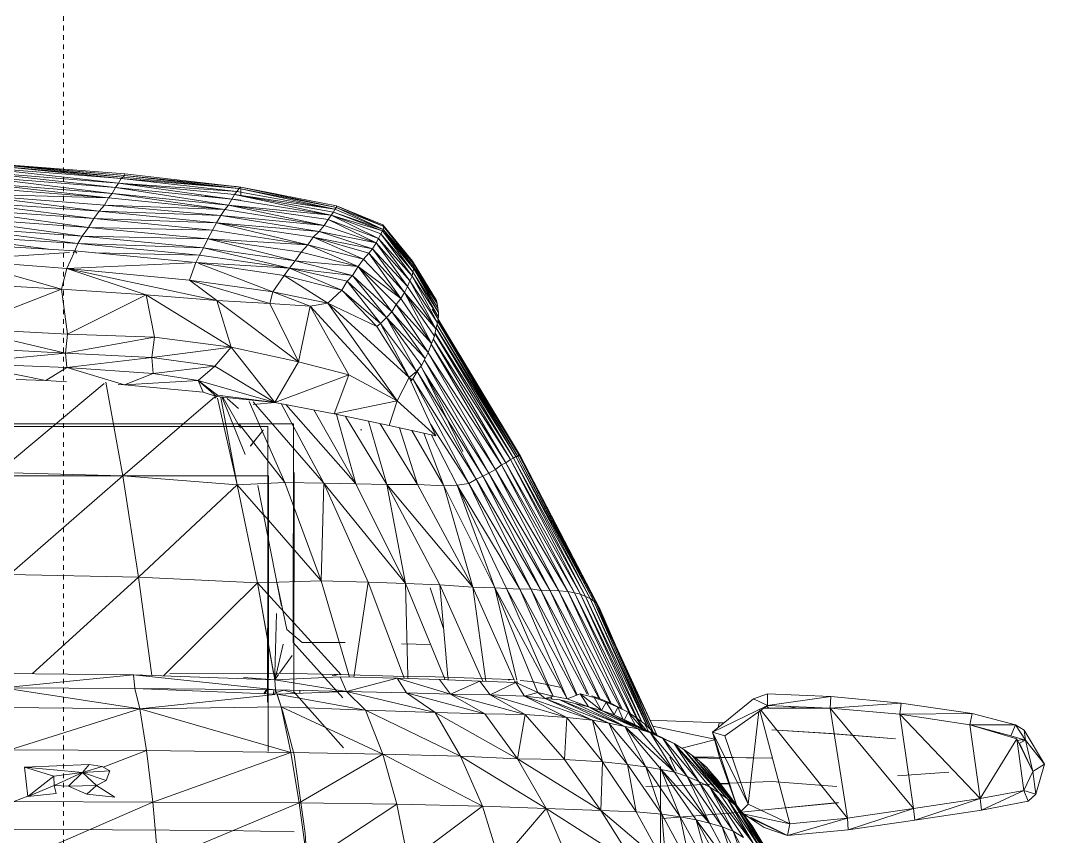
# Model space of a CAD drawing. Header units: inches. Extents: x 1747 to 7619, y -160 to 618.
# Drawn here: x 4774.98 to 4802.05, y 14.04 to 35.59 of the extents above; entities that cross this region are included whole.
import ezdxf

# ---------------------------------------------------------------- set-up
doc = ezdxf.new("R2010")
doc.units = ezdxf.units.IN
doc.header["$MEASUREMENT"] = 0
doc.linetypes.add('Aligning Line 1_8_', pattern=[0.25, 0.125, -0.125])
for name, color, linetype, lineweight in [('0-4', 10, 'Continuous', 5), ('0-6', 7, 'Continuous', 9), ('A-GENM', 5, 'Continuous', 9), ('G-ANNO-SYMB-2', 147, 'Aligning Line 1_8_', 9)]:
    doc.layers.add(name, color=color, linetype=linetype, lineweight=lineweight)

# ---------------------------------------------------------------- blocks, each defined once
blk = doc.blocks.new('Land_Rover_Evoque_-_SUV_Car_Vehicle_Automobile_13067 - Land Rover EVOQUE_dwg-1230547-BUILDING ELEVATION - NORTH')
at = {"layer": 'A-GENM'}
for p, q in [((-12430.503, 31.72), (-12426.657, 31.295)), ((-12430.503, 31.72), (-12426.587, 31.413)), ((-12430.461, 31.799), (-12426.537, 31.454)), ((-12430.461, 31.799), (-12426.587, 31.413)), ((-12430.44, 31.84), (-12426.505, 31.495)), ((-12430.44, 31.84), (-12426.537, 31.454)), ((-12426.494, 31.535), (-12430.437, 31.842)), ((-12430.437, 31.842), (-12426.505, 31.495)), ((-12430.624, 31.483), (-12426.737, 31.177)), ((-12430.624, 31.483), (-12426.826, 31.021)), ((-12430.553, 31.601), (-12426.737, 31.177)), ((-12430.553, 31.601), (-12426.657, 31.295)), ((-12426.657, 31.295), (-12426.587, 31.413)), ((-12426.537, 31.454), (-12426.587, 31.413)), ((-12426.587, 31.413), (-12423.472, 31.147)), ((-12426.587, 31.413), (-12423.533, 31.068)), ((-12426.505, 31.495), (-12426.537, 31.454)), ((-12426.537, 31.454), (-12423.472, 31.147)), ((-12426.494, 31.535), (-12426.505, 31.495)), ((-12426.505, 31.495), (-12423.431, 31.187)), ((-12426.505, 31.495), (-12423.472, 31.147)), ((-12426.494, 31.535), (-12423.43, 31.19)), ((-12426.494, 31.535), (-12423.431, 31.187)), ((-12430.764, 31.209), (-12426.926, 30.903)), ((-12430.684, 31.327), (-12426.826, 31.021)), ((-12430.684, 31.327), (-12426.926, 30.903)), ((-12426.737, 31.177), (-12426.826, 31.021)), ((-12426.737, 31.177), (-12426.657, 31.295)), ((-12426.737, 31.177), (-12423.662, 30.871)), ((-12426.737, 31.177), (-12423.752, 30.714)), ((-12426.657, 31.295), (-12423.533, 31.068)), ((-12426.657, 31.295), (-12423.593, 30.989)), ((-12426.657, 31.295), (-12423.662, 30.871)), ((-12423.617, 31.208), (-12423.43, 31.19)), ((-12423.472, 31.147), (-12423.533, 31.068)), ((-12423.533, 31.068), (-12423.472, 31.147)), ((-12423.431, 31.187), (-12423.472, 31.147)), ((-12423.472, 31.147), (-12423.431, 31.187)), ((-12423.472, 31.147), (-12420.942, 30.607)), ((-12423.472, 31.147), (-12420.901, 30.648)), ((-12423.431, 31.187), (-12420.899, 30.689)), ((-12423.431, 31.187), (-12420.901, 30.648)), ((-12423.43, 31.19), (-12420.899, 30.689)), ((-12423.43, 31.19), (-12422.47, 30.998)), ((-12423.428, 30.954), (-12423.428, 31.153)), ((-12430.853, 31.015), (-12426.926, 30.903)), ((-12430.853, 31.015), (-12427.034, 30.709)), ((-12430.853, 31.015), (-12427.173, 30.552)), ((-12426.926, 30.903), (-12427.034, 30.709)), ((-12426.826, 31.021), (-12426.926, 30.903)), ((-12426.926, 30.903), (-12423.851, 30.596)), ((-12426.826, 31.021), (-12423.851, 30.596)), ((-12426.809, 31.019), (-12423.752, 30.714)), ((-12424.36, 30.957), (-12424.339, 30.959)), ((-12424.339, 30.959), (-12424.337, 30.961)), ((-12424.337, 30.961), (-12423.429, 30.846)), ((-12423.662, 30.871), (-12423.752, 30.714)), ((-12423.752, 30.714), (-12423.662, 30.871)), ((-12423.593, 30.989), (-12423.662, 30.871)), ((-12423.662, 30.871), (-12423.593, 30.989)), ((-12423.662, 30.871), (-12421.043, 30.449)), ((-12423.533, 31.068), (-12423.593, 30.989)), ((-12423.593, 30.989), (-12423.533, 31.068)), ((-12423.593, 30.989), (-12420.942, 30.607)), ((-12423.593, 30.989), (-12420.982, 30.528)), ((-12423.593, 30.989), (-12421.043, 30.449)), ((-12423.533, 31.068), (-12420.942, 30.607)), ((-12427.31, 30.357), (-12431.071, 30.625)), ((-12431.071, 30.625), (-12427.458, 30.124)), ((-12427.173, 30.552), (-12430.963, 30.82)), ((-12430.963, 30.82), (-12427.31, 30.357)), ((-12427.034, 30.709), (-12427.173, 30.552)), ((-12427.034, 30.709), (-12423.851, 30.596)), ((-12427.034, 30.709), (-12423.96, 30.44)), ((-12423.851, 30.596), (-12423.96, 30.44)), ((-12423.96, 30.44), (-12423.851, 30.596)), ((-12423.851, 30.596), (-12423.752, 30.714)), ((-12423.851, 30.596), (-12423.752, 30.714)), ((-12423.851, 30.596), (-12421.222, 30.175)), ((-12423.752, 30.714), (-12421.222, 30.175)), ((-12423.752, 30.714), (-12421.043, 30.449)), ((-12423.752, 30.714), (-12421.123, 30.331)), ((-12423.432, 30.842), (-12423.43, 30.844)), ((-12423.43, 30.844), (-12423.429, 30.846)), ((-12420.942, 30.607), (-12420.982, 30.528)), ((-12420.942, 30.607), (-12420.901, 30.648)), ((-12419.667, 30.07), (-12420.942, 30.607)), ((-12420.899, 30.689), (-12420.901, 30.648)), ((-12419.645, 30.149), (-12420.901, 30.648)), ((-12419.667, 30.07), (-12420.901, 30.648)), ((-12419.679, 30.193), (-12420.899, 30.689)), ((-12419.662, 30.152), (-12420.899, 30.689)), ((-12419.645, 30.149), (-12420.899, 30.689)), ((-12427.458, 30.124), (-12431.191, 30.392)), ((-12431.191, 30.392), (-12427.625, 29.891)), ((-12427.31, 30.357), (-12427.458, 30.124)), ((-12427.173, 30.552), (-12427.31, 30.357)), ((-12427.31, 30.357), (-12424.069, 30.246)), ((-12427.31, 30.357), (-12424.178, 30.051)), ((-12427.173, 30.552), (-12423.96, 30.44)), ((-12427.173, 30.552), (-12424.069, 30.246)), ((-12423.96, 30.44), (-12424.069, 30.246)), ((-12424.069, 30.246), (-12423.96, 30.44)), ((-12423.96, 30.44), (-12421.36, 30.018)), ((-12423.96, 30.44), (-12421.222, 30.175)), ((-12421.222, 30.175), (-12421.123, 30.331)), ((-12421.043, 30.449), (-12421.123, 30.331)), ((-12419.85, 29.714), (-12421.123, 30.331)), ((-12419.789, 29.832), (-12421.123, 30.331)), ((-12420.982, 30.528), (-12421.043, 30.449)), ((-12419.688, 30.029), (-12421.043, 30.449)), ((-12419.729, 29.95), (-12421.043, 30.449)), ((-12419.789, 29.832), (-12421.043, 30.449)), ((-12419.667, 30.07), (-12420.982, 30.528)), ((-12419.688, 30.029), (-12420.982, 30.528)), ((-12427.625, 29.891), (-12431.319, 30.159)), ((-12427.734, 29.697), (-12431.319, 30.159)), ((-12427.458, 30.124), (-12427.625, 29.891)), ((-12427.458, 30.124), (-12424.178, 30.051)), ((-12427.458, 30.124), (-12424.297, 29.818)), ((-12424.178, 30.051), (-12424.296, 29.818)), ((-12424.069, 30.246), (-12424.178, 30.051)), ((-12424.178, 30.051), (-12424.069, 30.246)), ((-12424.178, 30.051), (-12421.655, 29.667)), ((-12424.069, 30.246), (-12421.36, 30.018)), ((-12424.069, 30.246), (-12421.518, 29.862)), ((-12424.069, 30.246), (-12421.655, 29.667)), ((-12421.36, 30.018), (-12421.222, 30.175)), ((-12419.85, 29.714), (-12421.222, 30.175)), ((-12419.667, 30.07), (-12419.688, 30.029)), ((-12418.89, 29.23), (-12419.679, 30.193)), ((-12419.679, 30.193), (-12419.662, 30.152)), ((-12419.645, 30.149), (-12419.667, 30.07)), ((-12418.876, 29.109), (-12419.667, 30.07)), ((-12418.854, 29.151), (-12419.667, 30.07)), ((-12418.854, 29.151), (-12419.662, 30.152)), ((-12418.854, 29.151), (-12419.645, 30.149)), ((-12428.437, 29.542), (-12431.398, 29.926)), ((-12427.734, 29.697), (-12431.398, 29.926)), ((-12427.625, 29.891), (-12427.734, 29.697)), ((-12424.297, 29.818), (-12427.625, 29.891)), ((-12427.625, 29.891), (-12424.415, 29.585)), ((-12424.296, 29.818), (-12424.415, 29.585)), ((-12424.297, 29.818), (-12421.655, 29.667)), ((-12424.297, 29.818), (-12421.832, 29.472)), ((-12424.297, 29.818), (-12421.989, 29.24)), ((-12421.518, 29.862), (-12421.655, 29.667)), ((-12421.36, 30.018), (-12421.518, 29.862)), ((-12421.518, 29.862), (-12420.186, 29.284)), ((-12421.518, 29.862), (-12420.048, 29.44)), ((-12421.518, 29.862), (-12419.949, 29.558)), ((-12421.36, 30.018), (-12419.949, 29.558)), ((-12421.36, 30.018), (-12419.85, 29.714)), ((-12419.85, 29.714), (-12419.789, 29.832)), ((-12419.729, 29.95), (-12419.789, 29.832)), ((-12418.962, 28.715), (-12419.789, 29.832)), ((-12418.901, 28.833), (-12419.789, 29.832)), ((-12419.688, 30.029), (-12419.729, 29.95)), ((-12418.901, 28.833), (-12419.729, 29.95)), ((-12418.88, 28.951), (-12419.729, 29.95)), ((-12418.88, 28.951), (-12419.688, 30.029)), ((-12418.859, 29.03), (-12419.688, 30.029)), ((-12418.876, 29.109), (-12419.688, 30.029)), ((-12418.89, 29.23), (-12419.386, 29.822)), ((-12427.813, 29.503), (-12431.42, 29.732)), ((-12427.813, 29.503), (-12427.855, 29.449)), ((-12427.816, 29.503), (-12427.734, 29.697)), ((-12424.613, 29.196), (-12427.813, 29.503)), ((-12427.763, 29.44), (-12427.813, 29.503)), ((-12424.415, 29.585), (-12427.734, 29.697)), ((-12427.734, 29.697), (-12424.524, 29.39)), ((-12424.415, 29.585), (-12424.524, 29.39)), ((-12424.415, 29.585), (-12424.524, 29.39)), ((-12424.415, 29.585), (-12421.989, 29.24)), ((-12424.415, 29.585), (-12422.146, 29.045)), ((-12421.655, 29.667), (-12421.832, 29.472)), ((-12421.655, 29.667), (-12420.324, 29.089)), ((-12421.655, 29.667), (-12420.186, 29.284)), ((-12420.048, 29.44), (-12419.949, 29.558)), ((-12419.949, 29.558), (-12419.85, 29.714)), ((-12419.949, 29.558), (-12419.024, 28.559)), ((-12419.949, 29.558), (-12419.103, 28.402)), ((-12419.85, 29.714), (-12419.024, 28.559)), ((-12419.85, 29.714), (-12418.962, 28.715)), ((-12427.958, 29.456), (-12430.892, 29.267)), ((-12430.892, 29.267), (-12428.17, 28.495)), ((-12430.892, 29.267), (-12428.03, 29.037)), ((-12427.833, 29.464), (-12428.03, 29.037)), ((-12427.282, 29.452), (-12424.524, 29.39)), ((-12424.613, 29.196), (-12424.524, 29.39)), ((-12424.524, 29.39), (-12422.146, 29.045)), ((-12421.989, 29.24), (-12422.146, 29.045)), ((-12421.832, 29.472), (-12421.989, 29.24)), ((-12421.989, 29.24), (-12420.481, 28.856)), ((-12421.989, 29.24), (-12420.324, 29.089)), ((-12421.832, 29.472), (-12420.324, 29.089)), ((-12420.324, 29.089), (-12420.186, 29.284)), ((-12420.186, 29.284), (-12420.048, 29.44)), ((-12420.186, 29.284), (-12419.202, 28.246)), ((-12420.048, 29.44), (-12419.103, 28.402)), ((-12420.048, 29.44), (-12419.202, 28.246)), ((-12418.256, 28.19), (-12418.89, 29.23)), ((-12418.854, 29.151), (-12418.89, 29.23)), ((-12428.17, 28.495), (-12428.03, 29.037)), ((-12424.729, 29.191), (-12428.03, 29.037)), ((-12425.927, 28.343), (-12428.03, 29.037)), ((-12424.06, 28.19), (-12428.03, 29.037)), ((-12428.03, 29.037), (-12424.782, 28.731)), ((-12424.613, 29.196), (-12424.782, 28.731)), ((-12424.613, 29.196), (-12422.146, 29.045)), ((-12422.283, 28.851), (-12424.613, 29.196)), ((-12424.54, 29.169), (-12422.578, 28.424)), ((-12422.283, 28.851), (-12422.146, 29.045)), ((-12420.756, 28.467), (-12422.146, 29.045)), ((-12422.146, 29.045), (-12420.619, 28.7)), ((-12422.146, 29.045), (-12420.481, 28.856)), ((-12420.481, 28.856), (-12420.324, 29.089)), ((-12420.324, 29.089), (-12419.202, 28.246)), ((-12420.324, 29.089), (-12419.32, 28.09)), ((-12420.324, 29.089), (-12419.439, 27.895)), ((-12418.88, 28.951), (-12418.859, 29.03)), ((-12418.876, 29.109), (-12418.854, 29.151)), ((-12418.859, 29.03), (-12418.876, 29.109)), ((-12418.239, 28.11), (-12418.876, 29.109)), ((-12418.205, 27.875), (-12418.859, 29.03)), ((-12418.859, 29.03), (-12418.222, 27.993)), ((-12418.859, 29.03), (-12418.239, 28.11)), ((-12418.239, 28.11), (-12418.854, 29.151)), ((-12418.854, 29.151), (-12418.256, 28.19)), ((-12424.06, 28.19), (-12424.782, 28.731)), ((-12422.658, 28.114), (-12424.782, 28.731)), ((-12424.782, 28.731), (-12422.578, 28.424)), ((-12422.578, 28.424), (-12422.283, 28.851)), ((-12421.127, 28.118), (-12422.283, 28.851)), ((-12420.756, 28.467), (-12422.283, 28.851)), ((-12420.756, 28.467), (-12422.283, 28.851)), ((-12420.756, 28.467), (-12420.619, 28.7)), ((-12420.619, 28.7), (-12420.481, 28.856)), ((-12420.619, 28.7), (-12419.576, 27.74)), ((-12420.619, 28.7), (-12419.733, 27.584)), ((-12420.481, 28.856), (-12419.439, 27.895)), ((-12420.481, 28.856), (-12419.576, 27.74)), ((-12419.024, 28.559), (-12418.962, 28.715)), ((-12418.962, 28.715), (-12418.901, 28.833)), ((-12418.272, 27.444), (-12418.962, 28.715)), ((-12418.962, 28.715), (-12418.23, 27.601)), ((-12418.901, 28.833), (-12418.88, 28.951)), ((-12418.23, 27.601), (-12418.901, 28.833)), ((-12418.901, 28.833), (-12418.208, 27.757)), ((-12418.208, 27.757), (-12418.88, 28.951)), ((-12418.88, 28.951), (-12418.205, 27.875)), ((-12430.823, 27.456), (-12428.17, 28.495)), ((-12430.82, 28.648), (-12428.17, 28.495)), ((-12428.009, 27.304), (-12428.17, 28.495)), ((-12428.17, 28.495), (-12425.927, 28.343)), ((-12422.658, 28.114), (-12422.578, 28.424)), ((-12421.593, 28.039), (-12422.578, 28.424)), ((-12421.127, 28.118), (-12422.578, 28.424)), ((-12421.127, 28.118), (-12420.756, 28.467)), ((-12419.831, 27.506), (-12420.756, 28.467)), ((-12420.756, 28.467), (-12419.733, 27.584)), ((-12420.756, 28.467), (-12419.831, 27.506)), ((-12419.024, 28.559), (-12419.103, 28.402)), ((-12419.024, 28.559), (-12418.272, 27.444)), ((-12428.009, 27.304), (-12425.927, 28.343)), ((-12425.707, 27.228), (-12425.927, 28.343)), ((-12423.687, 26.96), (-12425.927, 28.343)), ((-12425.927, 28.343), (-12424.06, 28.19)), ((-12423.687, 26.96), (-12424.06, 28.19)), ((-12421.908, 26.577), (-12424.06, 28.19)), ((-12424.06, 28.19), (-12422.658, 28.114)), ((-12419.202, 28.246), (-12419.32, 28.09)), ((-12419.103, 28.402), (-12419.202, 28.246)), ((-12419.202, 28.246), (-12418.393, 27.054)), ((-12419.103, 28.402), (-12418.272, 27.444)), ((-12419.103, 28.402), (-12418.313, 27.249)), ((-12419.103, 28.402), (-12418.393, 27.054)), ((-12418.239, 28.11), (-12418.256, 28.19)), ((-12421.908, 26.577), (-12422.658, 28.114)), ((-12422.658, 28.114), (-12421.593, 28.039)), ((-12421.908, 26.577), (-12421.593, 28.039)), ((-12421.593, 28.039), (-12421.127, 28.118)), ((-12420.573, 26.232), (-12421.593, 28.039)), ((-12419.297, 25.543), (-12421.593, 28.039)), ((-12419.297, 25.543), (-12421.127, 28.118)), ((-12421.127, 28.118), (-12419.831, 27.506)), ((-12421.127, 28.118), (-12418.983, 26.161)), ((-12419.439, 27.895), (-12419.576, 27.74)), ((-12419.32, 28.09), (-12419.439, 27.895)), ((-12419.439, 27.895), (-12418.473, 26.821)), ((-12419.439, 27.895), (-12418.553, 26.665)), ((-12419.32, 28.09), (-12418.393, 27.054)), ((-12419.32, 28.09), (-12418.473, 26.821)), ((-12416.018, 24.045), (-12418.373, 27.96)), ((-12418.222, 27.993), (-12418.239, 28.11)), ((-12418.205, 27.875), (-12418.222, 27.993)), ((-12419.576, 27.74), (-12419.733, 27.584)), ((-12419.576, 27.74), (-12418.553, 26.665)), ((-12419.576, 27.74), (-12418.65, 26.472)), ((-12419.576, 27.74), (-12418.788, 26.316)), ((-12418.23, 27.601), (-12418.208, 27.757)), ((-12416.082, 24.114), (-12418.224, 27.643)), ((-12416.104, 24.074), (-12418.224, 27.641)), ((-12416.104, 24.074), (-12418.224, 27.641)), ((-12416.04, 24.08), (-12418.219, 27.683)), ((-12418.219, 27.682), (-12416.082, 24.114)), ((-12416.082, 24.114), (-12418.219, 27.682)), ((-12416.04, 24.08), (-12418.216, 27.699)), ((-12418.208, 27.757), (-12418.205, 27.875)), ((-12430.823, 27.456), (-12428.058, 26.805)), ((-12430.823, 27.456), (-12428.009, 27.304)), ((-12419.831, 27.506), (-12419.733, 27.584)), ((-12419.831, 27.506), (-12418.983, 26.161)), ((-12418.983, 26.161), (-12419.733, 27.584)), ((-12419.733, 27.584), (-12418.788, 26.316)), ((-12418.272, 27.444), (-12418.313, 27.249)), ((-12418.272, 27.444), (-12418.23, 27.601)), ((-12416.225, 24.03), (-12418.266, 27.465)), ((-12416.163, 24.071), (-12418.265, 27.468)), ((-12416.104, 24.074), (-12418.243, 27.553)), ((-12416.163, 24.071), (-12418.243, 27.551)), ((-12428.058, 26.805), (-12428.009, 27.304)), ((-12428.058, 26.805), (-12425.707, 27.228)), ((-12428.009, 27.304), (-12425.707, 27.228)), ((-12425.707, 27.228), (-12425.776, 26.691)), ((-12425.707, 27.228), (-12423.687, 26.96)), ((-12418.313, 27.249), (-12418.393, 27.054)), ((-12416.423, 23.909), (-12418.343, 27.176)), ((-12416.304, 23.989), (-12418.342, 27.179)), ((-12416.304, 23.989), (-12418.297, 27.325)), ((-12416.225, 24.03), (-12418.296, 27.328)), ((-12430.852, 26.957), (-12428.058, 26.805)), ((-12428.058, 26.805), (-12430.852, 26.957)), ((-12428.058, 26.805), (-12430.833, 26.535)), ((-12428.058, 26.805), (-12425.776, 26.691)), ((-12425.776, 26.691), (-12428.058, 26.805)), ((-12428.029, 26.421), (-12428.058, 26.805)), ((-12425.776, 26.691), (-12423.687, 26.96)), ((-12423.687, 26.96), (-12424.113, 26.461)), ((-12423.687, 26.96), (-12422.527, 25.502)), ((-12423.687, 26.96), (-12421.908, 26.577)), ((-12418.473, 26.821), (-12418.553, 26.665)), ((-12416.699, 23.731), (-12418.479, 26.809)), ((-12416.542, 23.848), (-12418.477, 26.813)), ((-12418.393, 27.054), (-12418.473, 26.821)), ((-12416.542, 23.848), (-12418.396, 27.037)), ((-12416.423, 23.909), (-12418.395, 27.041)), ((-12428.029, 26.421), (-12430.833, 26.535)), ((-12430.833, 26.535), (-12428.58, 26.076)), ((-12425.776, 26.691), (-12428.029, 26.421)), ((-12425.776, 26.691), (-12424.113, 26.461)), ((-12424.113, 26.461), (-12425.776, 26.691)), ((-12425.747, 26.269), (-12425.776, 26.691)), ((-12422.527, 25.502), (-12421.908, 26.577)), ((-12421.908, 26.577), (-12420.573, 26.232)), ((-12418.553, 26.665), (-12418.65, 26.472)), ((-12416.875, 23.632), (-12418.578, 26.615)), ((-12416.699, 23.731), (-12418.576, 26.618)), ((-12428.029, 26.421), (-12428.58, 26.076)), ((-12425.747, 26.269), (-12428.029, 26.421)), ((-12428.029, 26.421), (-12426.501, 25.962)), ((-12425.747, 26.269), (-12426.501, 25.962)), ((-12424.113, 26.461), (-12425.747, 26.269)), ((-12424.558, 26.077), (-12425.747, 26.269)), ((-12424.113, 26.461), (-12424.558, 26.077)), ((-12424.113, 26.461), (-12422.527, 25.502)), ((-12422.527, 25.502), (-12424.113, 26.461)), ((-12418.983, 26.161), (-12418.788, 26.316)), ((-12418.885, 26.124), (-12418.767, 26.318)), ((-12418.885, 26.124), (-12418.767, 26.318)), ((-12418.65, 26.472), (-12418.788, 26.316)), ((-12418.767, 26.318), (-12418.741, 26.37)), ((-12418.767, 26.318), (-12418.736, 26.367)), ((-12417.031, 23.553), (-12418.767, 26.318)), ((-12417.207, 23.474), (-12418.767, 26.318)), ((-12418.661, 26.459), (-12417.563, 24.206)), ((-12416.875, 23.632), (-12418.605, 26.343)), ((-12429.854, 23.652), (-12427.041, 25.999)), ((-12429.364, 26.105), (-12428.58, 26.076)), ((-12428.58, 26.076), (-12428.033, 26.046)), ((-12426.547, 23.558), (-12426.994, 26.039)), ((-12424.558, 26.077), (-12426.501, 25.962)), ((-12422.527, 25.502), (-12424.558, 26.077)), ((-12424.558, 26.077), (-12424.046, 25.693)), ((-12424.558, 26.077), (-12424.422, 25.77)), ((-12424.558, 26.077), (-12424.074, 25.655)), ((-12422.527, 25.502), (-12420.573, 26.232)), ((-12420.573, 26.232), (-12420.961, 25.196)), ((-12420.573, 26.232), (-12419.297, 25.543)), ((-12419.297, 25.543), (-12418.983, 26.161)), ((-12418.272, 24.622), (-12418.983, 26.161)), ((-12418.983, 26.159), (-12418.926, 26.122)), ((-12418.975, 26.142), (-12418.926, 26.122)), ((-12418.955, 26.1), (-12418.885, 26.124)), ((-12418.939, 26.065), (-12418.885, 26.124)), ((-12417.403, 23.357), (-12418.885, 26.124)), ((-12417.207, 23.474), (-12418.885, 26.124)), ((-12417.403, 23.357), (-12418.885, 26.124)), ((-12417.031, 23.553), (-12418.549, 26.228)), ((-12426.669, 25.971), (-12426.501, 25.962)), ((-12426.501, 25.962), (-12424.422, 25.77)), ((-12424.422, 25.77), (-12424.074, 25.655)), ((-12424.118, 25.648), (-12426.547, 23.558)), ((-12424.074, 25.655), (-12424.118, 25.617)), ((-12424.046, 25.693), (-12424.074, 25.655)), ((-12422.527, 25.502), (-12424.074, 25.655)), ((-12423.521, 23.328), (-12424.047, 25.617)), ((-12422.527, 25.502), (-12424.046, 25.693)), ((-12423.521, 23.328), (-12423.952, 25.635)), ((-12423.921, 25.631), (-12423.309, 24.123)), ((-12423.895, 25.626), (-12423.436, 24.818)), ((-12423.792, 25.608), (-12423.492, 25.344)), ((-12422.263, 23.387), (-12423.212, 25.529)), ((-12421.237, 23.369), (-12423.099, 25.517)), ((-12422.527, 25.502), (-12423.098, 25.446)), ((-12422.527, 25.502), (-12420.961, 25.196)), ((-12422.527, 25.502), (-12420.961, 25.196)), ((-12421.237, 23.369), (-12422.364, 25.47)), ((-12420.386, 23.351), (-12422.238, 25.446)), ((-12420.961, 25.196), (-12419.297, 25.543)), ((-12419.297, 25.543), (-12419.51, 24.89)), ((-12419.297, 25.543), (-12418.272, 24.622)), ((-12420.386, 23.351), (-12421.499, 25.301)), ((-12420.961, 25.196), (-12419.51, 24.89)), ((-12420.961, 25.196), (-12419.51, 24.89)), ((-12420.386, 23.351), (-12420.898, 25.183)), ((-12422.035, 24.938), (-12432.749, 24.935)), ((-12423.46, 24.92), (-12422.263, 23.387)), ((-12422.035, 24.938), (-12422.046, 19.157)), ((-12419.573, 23.332), (-12420.664, 25.133)), ((-12419.573, 23.332), (-12420.056, 25.005)), ((-12418.76, 23.333), (-12419.742, 24.939)), ((-12418.76, 23.333), (-12419.742, 24.939)), ((-12417.403, 23.357), (-12418.408, 24.916)), ((-12432.071, 24.86), (-12422.711, 24.863)), ((-12422.839, 24.772), (-12423.168, 24.35)), ((-12422.839, 24.772), (-12422.838, 24.773)), ((-12422.711, 24.863), (-12422.711, 23.75)), ((-12420.226, 24.774), (-12420.264, 24.776)), ((-12419.51, 24.89), (-12418.272, 24.622)), ((-12419.51, 24.89), (-12418.272, 24.622)), ((-12418.76, 23.333), (-12419.231, 24.83)), ((-12418.063, 23.296), (-12418.911, 24.76)), ((-12418.063, 23.296), (-12418.592, 24.692)), ((-12417.714, 23.316), (-12418.402, 24.65)), ((-12423.014, 24.547), (-12423.169, 24.348)), ((-12423.169, 24.348), (-12423.168, 24.35)), ((-12416.082, 24.114), (-12416.104, 24.074)), ((-12416.082, 24.114), (-12414.041, 20.196)), ((-12416.04, 24.08), (-12416.082, 24.114)), ((-12416.082, 24.114), (-12413.941, 20.046)), ((-12414.041, 20.196), (-12416.082, 24.114)), ((-12416.542, 23.848), (-12416.699, 23.731)), ((-12416.423, 23.909), (-12416.542, 23.848)), ((-12414.612, 20.47), (-12416.542, 23.848)), ((-12414.788, 20.506), (-12416.542, 23.848)), ((-12416.304, 23.989), (-12416.423, 23.909)), ((-12414.455, 20.435), (-12416.423, 23.909)), ((-12414.612, 20.47), (-12416.423, 23.909)), ((-12416.225, 24.03), (-12416.304, 23.989)), ((-12414.318, 20.379), (-12416.304, 23.989)), ((-12414.455, 20.435), (-12416.304, 23.989)), ((-12416.225, 24.03), (-12416.163, 24.071)), ((-12416.225, 24.03), (-12414.318, 20.379)), ((-12416.225, 24.03), (-12414.199, 20.325)), ((-12416.163, 24.071), (-12416.104, 24.074)), ((-12414.199, 20.325), (-12416.163, 24.071)), ((-12416.163, 24.071), (-12414.1, 20.251)), ((-12414.1, 20.251), (-12416.104, 24.074)), ((-12416.104, 24.074), (-12414.1, 20.251)), ((-12414.041, 20.196), (-12416.104, 24.074)), ((-12416.04, 24.08), (-12413.941, 20.046)), ((-12416.04, 24.08), (-12413.88, 19.897)), ((-12416.04, 24.08), (-12416.018, 24.045)), ((-12416.018, 24.045), (-12413.88, 19.897)), ((-12432.054, 23.557), (-12422.694, 23.56)), ((-12429.854, 23.652), (-12426.547, 23.558)), ((-12429.543, 20.96), (-12426.547, 23.558)), ((-12423.521, 23.328), (-12426.547, 23.558)), ((-12426.547, 23.558), (-12426.13, 20.885)), ((-12422.711, 23.75), (-12422.715, 21.504)), ((-12422.694, 23.56), (-12422.698, 21.678)), ((-12422.697, 22.062), (-12422.694, 23.56)), ((-12422.694, 23.56), (-12422.695, 22.428)), ((-12422.018, 23.635), (-12422.029, 17.854)), ((-12422.018, 23.635), (-12422.019, 23.654)), ((-12417.031, 23.553), (-12417.207, 23.474)), ((-12416.875, 23.632), (-12417.031, 23.553)), ((-12415.258, 20.538), (-12417.031, 23.553)), ((-12417.031, 23.553), (-12415.491, 20.536)), ((-12416.699, 23.731), (-12416.875, 23.632)), ((-12415.023, 20.522), (-12416.875, 23.632)), ((-12416.875, 23.632), (-12415.258, 20.538)), ((-12414.788, 20.506), (-12416.699, 23.731)), ((-12416.699, 23.731), (-12415.023, 20.522)), ((-12423.521, 23.328), (-12426.13, 20.885)), ((-12423.521, 23.328), (-12422.263, 23.387)), ((-12423.521, 23.328), (-12422.986, 20.733)), ((-12423.521, 23.328), (-12422.826, 22.533)), ((-12422.986, 20.733), (-12423.521, 23.328)), ((-12422.986, 20.733), (-12423.521, 23.328)), ((-12422.979, 23.31), (-12422.349, 20.119)), ((-12422.715, 23.363), (-12422.713, 23.365)), ((-12421.237, 23.369), (-12422.263, 23.387)), ((-12421.303, 20.792), (-12422.263, 23.387)), ((-12421.237, 23.369), (-12421.303, 20.792)), ((-12419.078, 20.716), (-12421.237, 23.369)), ((-12420.386, 23.351), (-12421.237, 23.369)), ((-12421.237, 23.369), (-12420.065, 20.754)), ((-12419.573, 23.332), (-12420.386, 23.351)), ((-12419.078, 20.716), (-12420.386, 23.351)), ((-12418.76, 23.333), (-12419.573, 23.332)), ((-12417.297, 20.623), (-12419.573, 23.332)), ((-12419.573, 23.332), (-12418.168, 20.679)), ((-12419.573, 23.332), (-12419.078, 20.716)), ((-12417.297, 20.623), (-12418.76, 23.333)), ((-12417.297, 20.623), (-12418.76, 23.333)), ((-12418.063, 23.296), (-12418.76, 23.333)), ((-12417.714, 23.316), (-12418.063, 23.296)), ((-12416.716, 20.605), (-12418.063, 23.296)), ((-12418.063, 23.296), (-12417.297, 20.623)), ((-12417.403, 23.357), (-12417.714, 23.316)), ((-12416.056, 20.57), (-12417.714, 23.316)), ((-12417.714, 23.316), (-12416.405, 20.587)), ((-12417.714, 23.316), (-12416.716, 20.605)), ((-12417.207, 23.474), (-12417.403, 23.357)), ((-12417.403, 23.357), (-12416.056, 20.57)), ((-12415.764, 20.573), (-12417.403, 23.357)), ((-12416.056, 20.57), (-12417.403, 23.357)), ((-12415.491, 20.536), (-12417.207, 23.474)), ((-12417.207, 23.474), (-12415.764, 20.573)), ((-12422.824, 22.532), (-12421.303, 20.792)), ((-12422.695, 22.428), (-12422.699, 20.181)), ((-12422.698, 22.06), (-12422.697, 22.062)), ((-12422.724, 17.583), (-12422.715, 21.504)), ((-12429.543, 20.96), (-12426.13, 20.885)), ((-12426.13, 20.885), (-12428.934, 18.337)), ((-12422.986, 20.733), (-12426.13, 20.885)), ((-12426.13, 20.885), (-12425.777, 18.291)), ((-12422.986, 20.733), (-12425.476, 18.28)), ((-12422.986, 20.733), (-12421.303, 20.792)), ((-12422.986, 20.733), (-12420.775, 18.309)), ((-12422.53, 18.175), (-12422.986, 20.733)), ((-12422.561, 18.348), (-12422.986, 20.733)), ((-12422.464, 20.714), (-12422.215, 19.504)), ((-12420.065, 20.754), (-12421.303, 20.792)), ((-12420.573, 18.304), (-12421.303, 20.792)), ((-12420.065, 20.754), (-12420.432, 18.3)), ((-12419.078, 20.716), (-12420.065, 20.754)), ((-12420.065, 20.754), (-12419.129, 18.27)), ((-12418.168, 20.679), (-12419.078, 20.716)), ((-12419.078, 20.716), (-12418.026, 18.174)), ((-12419.078, 20.716), (-12419.016, 18.268)), ((-12418.42, 20.602), (-12418.074, 19.527)), ((-12417.297, 20.623), (-12418.168, 20.679)), ((-12418.168, 20.679), (-12417.029, 18.138)), ((-12418.168, 20.679), (-12417.953, 18.244)), ((-12417.297, 20.623), (-12416.2, 18.171)), ((-12417.297, 20.623), (-12416.952, 18.135)), ((-12417.297, 20.623), (-12416.2, 18.171)), ((-12416.716, 20.605), (-12417.297, 20.623)), ((-12416.405, 20.587), (-12416.716, 20.605)), ((-12416.716, 20.605), (-12416.136, 18.165)), ((-12416.716, 20.605), (-12415.696, 18.115)), ((-12416.716, 20.605), (-12415.339, 18.047)), ((-12416.056, 20.57), (-12416.405, 20.587)), ((-12416.405, 20.587), (-12414.806, 17.669)), ((-12416.405, 20.587), (-12415.306, 18.046)), ((-12415.764, 20.573), (-12416.056, 20.57)), ((-12416.056, 20.57), (-12414.806, 17.669)), ((-12416.056, 20.57), (-12414.558, 17.765)), ((-12416.056, 20.57), (-12414.806, 17.669)), ((-12415.491, 20.536), (-12415.764, 20.573)), ((-12415.764, 20.573), (-12414.274, 17.795)), ((-12415.764, 20.573), (-12414.542, 17.771)), ((-12415.258, 20.538), (-12415.491, 20.536)), ((-12415.491, 20.536), (-12413.966, 17.688)), ((-12415.491, 20.536), (-12414.244, 17.786)), ((-12415.023, 20.522), (-12415.258, 20.538)), ((-12415.258, 20.538), (-12413.669, 17.566)), ((-12415.258, 20.538), (-12413.936, 17.673)), ((-12414.788, 20.506), (-12415.023, 20.522)), ((-12413.384, 17.415), (-12415.023, 20.522)), ((-12415.023, 20.522), (-12413.64, 17.553)), ((-12414.612, 20.47), (-12414.788, 20.506)), ((-12413.158, 17.293), (-12414.788, 20.506)), ((-12414.788, 20.506), (-12413.354, 17.397)), ((-12414.455, 20.435), (-12414.612, 20.47)), ((-12412.967, 17.159), (-12414.612, 20.47)), ((-12414.612, 20.47), (-12413.134, 17.277)), ((-12414.318, 20.379), (-12414.455, 20.435)), ((-12412.843, 17.073), (-12414.455, 20.435)), ((-12414.455, 20.435), (-12412.946, 17.144)), ((-12414.318, 20.379), (-12414.199, 20.325)), ((-12414.318, 20.379), (-12412.699, 16.956)), ((-12414.318, 20.379), (-12412.828, 17.069)), ((-12414.199, 20.325), (-12414.1, 20.251)), ((-12414.199, 20.325), (-12412.616, 16.876)), ((-12414.199, 20.325), (-12412.678, 16.936)), ((-12422.708, 16.28), (-12422.699, 20.181)), ((-12422.708, 16.28), (-12422.7, 20.18)), ((-12414.1, 20.251), (-12412.599, 16.859)), ((-12414.1, 20.251), (-12412.599, 16.859)), ((-12412.426, 16.706), (-12414.1, 20.251)), ((-12414.041, 20.196), (-12414.1, 20.251)), ((-12414.041, 20.196), (-12412.543, 16.801)), ((-12413.941, 20.046), (-12414.041, 20.196)), ((-12412.421, 16.703), (-12414.041, 20.196)), ((-12413.941, 20.046), (-12412.529, 16.792)), ((-12422.526, 18.342), (-12422.484, 19.923)), ((-12422.216, 19.502), (-12421.81, 19.158)), ((-12418.075, 19.525), (-12418.074, 19.527)), ((-12422.489, 18.346), (-12422.307, 19.118)), ((-12422.047, 19.156), (-12420.733, 17.699)), ((-12422.046, 19.157), (-12420.733, 17.699)), ((-12420.669, 19.157), (-12421.81, 19.158)), ((-12420.669, 19.157), (-12420.978, 19.159)), ((-12419.179, 19.121), (-12418.404, 19.104)), ((-12422.407, 18.347), (-12422.071, 18.814)), ((-12429.734, 18.345), (-12426.262, 18.308)), ((-12429.716, 17.961), (-12426.262, 18.308)), ((-12422.53, 18.175), (-12426.262, 18.308)), ((-12422.511, 17.906), (-12426.262, 18.308)), ((-12426.262, 18.308), (-12426.225, 17.943)), ((-12422.471, 18.348), (-12425.3, 18.344)), ((-12422.53, 18.175), (-12423.361, 18.232)), ((-12422.471, 18.348), (-12422.559, 18.339)), ((-12422.53, 18.175), (-12422.558, 18.333)), ((-12422.53, 18.175), (-12422.526, 18.329)), ((-12422.53, 18.175), (-12422.495, 18.324)), ((-12422.53, 18.175), (-12422.428, 18.316)), ((-12422.53, 18.175), (-12420.807, 18.253)), ((-12422.53, 18.175), (-12422.511, 17.906)), ((-12422.53, 18.175), (-12422.511, 17.906)), ((-12422.53, 18.175), (-12420.635, 17.869)), ((-12422.506, 18.296), (-12422.471, 18.348)), ((-12420.865, 18.311), (-12422.471, 18.348)), ((-12420.865, 18.311), (-12421.011, 18.287)), ((-12420.865, 18.311), (-12420.947, 18.288)), ((-12420.865, 18.311), (-12419.394, 18.274)), ((-12419.298, 18.216), (-12420.807, 18.253)), ((-12420.635, 17.869), (-12420.807, 18.253)), ((-12419.298, 18.216), (-12420.635, 17.869)), ((-12420.557, 18.247), (-12420.572, 18.298)), ((-12420.433, 18.295), (-12420.441, 18.244)), ((-12419.394, 18.274), (-12418.292, 18.256)), ((-12418.176, 18.179), (-12419.298, 18.216)), ((-12417.887, 17.795), (-12419.298, 18.216)), ((-12419.298, 18.216), (-12419.048, 17.832)), ((-12419.126, 18.262), (-12419.108, 18.214)), ((-12419.016, 18.262), (-12419.015, 18.215)), ((-12418.292, 18.256), (-12417.266, 18.219)), ((-12417.111, 18.142), (-12418.176, 18.179)), ((-12417.887, 17.795), (-12418.176, 18.179)), ((-12417.952, 18.231), (-12417.946, 18.171)), ((-12417.111, 18.142), (-12417.887, 17.795)), ((-12417.266, 18.219), (-12416.299, 18.181)), ((-12416.163, 18.105), (-12417.111, 18.142)), ((-12416.841, 17.777), (-12417.111, 18.142)), ((-12416.363, 18.173), (-12416.299, 18.181)), ((-12416.299, 18.181), (-12416.349, 18.163)), ((-12416.299, 18.181), (-12416.203, 18.172)), ((-12416.191, 18.151), (-12416.169, 18.102)), ((-12416.191, 18.151), (-12416.169, 18.102)), ((-12416.13, 18.138), (-12416.117, 18.083)), ((-12416.045, 18.155), (-12415.756, 18.126)), ((-12429.716, 17.961), (-12426.225, 17.943)), ((-12426.1, 17.404), (-12429.716, 17.961)), ((-12429.716, 17.961), (-12426.225, 17.943)), ((-12422.519, 17.792), (-12426.225, 17.943)), ((-12426.1, 17.404), (-12426.225, 17.943)), ((-12422.511, 17.906), (-12426.225, 17.943)), ((-12422.758, 17.908), (-12422.817, 17.805)), ((-12422.817, 17.805), (-12422.758, 17.908)), ((-12422.729, 17.908), (-12422.806, 17.804)), ((-12422.552, 17.908), (-12422.561, 17.794)), ((-12422.552, 17.908), (-12422.561, 17.794)), ((-12422.511, 17.906), (-12422.521, 17.797)), ((-12422.511, 17.906), (-12422.521, 17.797)), ((-12422.511, 17.906), (-12420.635, 17.869)), ((-12422.511, 17.906), (-12422.32, 17.328)), ((-12422.291, 17.899), (-12422.49, 17.841)), ((-12422.472, 17.791), (-12420.635, 17.869)), ((-12421.952, 17.813), (-12422.303, 17.902)), ((-12421.867, 17.893), (-12421.871, 17.816)), ((-12419.048, 17.832), (-12420.635, 17.869)), ((-12420.134, 17.369), (-12420.635, 17.869)), ((-12418.295, 17.313), (-12420.635, 17.869)), ((-12419.048, 17.832), (-12420.635, 17.869)), ((-12416.163, 18.105), (-12416.841, 17.777)), ((-12415.582, 17.837), (-12416.163, 18.105)), ((-12415.932, 17.74), (-12416.163, 18.105)), ((-12415.756, 18.126), (-12415.328, 18.05)), ((-12415.694, 18.11), (-12415.582, 17.837)), ((-12415.337, 18.045), (-12415.175, 17.743)), ((-12415.328, 18.05), (-12414.96, 17.975)), ((-12415.303, 18.039), (-12415.175, 17.743)), ((-12422.517, 17.786), (-12426.1, 17.404)), ((-12422.358, 17.463), (-12422.472, 17.791)), ((-12422.472, 17.791), (-12420.134, 17.369)), ((-12422.03, 17.853), (-12420.717, 16.376)), ((-12422.029, 17.854), (-12420.717, 16.376)), ((-12417.887, 17.795), (-12419.048, 17.832)), ((-12418.295, 17.313), (-12419.048, 17.832)), ((-12416.98, 17.276), (-12419.048, 17.832)), ((-12417.887, 17.795), (-12419.048, 17.832)), ((-12416.841, 17.777), (-12417.887, 17.795)), ((-12416.98, 17.276), (-12417.887, 17.795)), ((-12415.915, 17.258), (-12417.887, 17.795)), ((-12416.841, 17.777), (-12417.887, 17.795)), ((-12415.932, 17.74), (-12416.841, 17.777)), ((-12415.915, 17.258), (-12416.841, 17.777)), ((-12414.812, 17.182), (-12416.841, 17.777)), ((-12415.932, 17.74), (-12416.841, 17.777)), ((-12415.582, 17.837), (-12415.932, 17.74)), ((-12415.389, 17.683), (-12415.932, 17.74)), ((-12414.812, 17.182), (-12415.932, 17.74)), ((-12414.134, 17.107), (-12415.932, 17.74)), ((-12415.389, 17.683), (-12415.932, 17.74)), ((-12415.582, 17.837), (-12415.175, 17.743)), ((-12415.582, 17.837), (-12415.389, 17.683)), ((-12415.175, 17.743), (-12415.389, 17.683)), ((-12415.001, 17.647), (-12415.389, 17.683)), ((-12413.706, 17.032), (-12415.389, 17.683)), ((-12414.134, 17.107), (-12415.389, 17.683)), ((-12415.248, 17.723), (-12415.207, 17.666)), ((-12415.201, 17.666), (-12415.226, 17.729)), ((-12414.806, 17.669), (-12415.175, 17.743)), ((-12414.594, 17.553), (-12415.001, 17.647)), ((-12413.279, 16.939), (-12415.001, 17.647)), ((-12413.706, 17.032), (-12415.001, 17.647)), ((-12414.806, 17.669), (-12414.456, 17.805)), ((-12414.806, 17.669), (-12414.244, 17.459)), ((-12414.086, 17.711), (-12414.456, 17.805)), ((-12413.894, 17.366), (-12414.456, 17.805)), ((-12414.456, 17.805), (-12414.244, 17.459)), ((-12414.148, 17.75), (-12413.929, 17.676)), ((-12413.775, 17.58), (-12414.086, 17.711)), ((-12413.894, 17.366), (-12414.086, 17.711)), ((-12413.929, 17.676), (-12413.618, 17.544)), ((-12410.965, 16.789), (-12409.88, 17.673)), ((-12409.88, 17.673), (-12409.512, 17.808)), ((-12409.88, 17.673), (-12409.513, 17.5)), ((-12409.512, 17.808), (-12409.513, 17.5)), ((-12407.831, 17.731), (-12409.513, 17.5)), ((-12409.512, 17.808), (-12407.831, 17.731)), ((-12407.831, 17.731), (-12407.85, 17.424)), ((-12407.831, 17.731), (-12405.975, 17.558)), ((-12426.1, 17.404), (-12429.66, 17.441)), ((-12429.537, 16.325), (-12426.1, 17.404)), ((-12422.358, 17.463), (-12426.1, 17.404)), ((-12425.92, 16.308), (-12426.1, 17.404)), ((-12422.11, 16.252), (-12426.1, 17.404)), ((-12422.358, 17.463), (-12422.11, 16.252)), ((-12422.358, 17.463), (-12419.672, 16.215)), ((-12422.358, 17.463), (-12420.134, 17.369)), ((-12422.014, 16.194), (-12422.32, 17.328)), ((-12419.672, 16.215), (-12420.134, 17.369)), ((-12417.622, 16.159), (-12420.134, 17.369)), ((-12420.134, 17.369), (-12418.295, 17.313)), ((-12414.244, 17.459), (-12414.594, 17.553)), ((-12413.279, 16.939), (-12414.594, 17.553)), ((-12413.894, 17.366), (-12414.244, 17.459)), ((-12412.93, 16.883), (-12414.244, 17.459)), ((-12413.279, 16.939), (-12414.244, 17.459)), ((-12413.894, 17.366), (-12414.244, 17.459)), ((-12413.775, 17.58), (-12413.894, 17.366)), ((-12413.563, 17.253), (-12413.894, 17.366)), ((-12412.599, 16.77), (-12413.894, 17.366)), ((-12412.93, 16.883), (-12413.894, 17.366)), ((-12413.563, 17.253), (-12413.894, 17.366)), ((-12413.463, 17.448), (-12413.775, 17.58)), ((-12413.563, 17.253), (-12413.775, 17.58)), ((-12413.618, 17.544), (-12413.354, 17.399)), ((-12413.463, 17.448), (-12413.563, 17.253)), ((-12413.191, 17.316), (-12413.463, 17.448)), ((-12413.335, 17.143), (-12413.463, 17.448)), ((-12410.965, 16.789), (-12409.513, 17.5)), ((-12410.636, 16.694), (-12409.513, 17.5)), ((-12409.736, 17.337), (-12410.021, 14.888)), ((-12409.719, 17.399), (-12408.92, 14.369)), ((-12407.392, 14.523), (-12409.676, 17.362)), ((-12407.85, 17.424), (-12409.601, 17.424)), ((-12409.537, 17.489), (-12409.472, 17.424)), ((-12407.85, 17.424), (-12409.513, 17.5)), ((-12408.988, 17.476), (-12408.704, 17.424)), ((-12405.975, 17.558), (-12407.85, 17.424)), ((-12407.85, 17.424), (-12406.014, 17.27)), ((-12407.392, 14.523), (-12407.85, 17.424)), ((-12405.651, 14.773), (-12407.85, 17.424)), ((-12406.014, 17.27), (-12407.85, 17.424)), ((-12405.975, 17.558), (-12406.014, 17.27)), ((-12405.975, 17.558), (-12404.099, 17.289)), ((-12417.622, 16.159), (-12418.295, 17.313)), ((-12416.112, 16.084), (-12418.295, 17.313)), ((-12418.295, 17.313), (-12416.98, 17.276)), ((-12416.112, 16.084), (-12416.98, 17.276)), ((-12416.98, 17.276), (-12415.915, 17.258)), ((-12416.112, 16.084), (-12415.915, 17.258)), ((-12414.873, 16.067), (-12415.915, 17.258)), ((-12415.915, 17.258), (-12414.812, 17.182)), ((-12414.873, 16.067), (-12414.812, 17.182)), ((-12413.867, 16.01), (-12414.812, 17.182)), ((-12414.812, 17.182), (-12414.134, 17.107)), ((-12413.706, 17.032), (-12414.134, 17.107)), ((-12413.867, 16.01), (-12414.134, 17.107)), ((-12413.208, 15.935), (-12414.134, 17.107)), ((-12412.288, 16.639), (-12413.563, 17.253)), ((-12412.599, 16.77), (-12413.563, 17.253)), ((-12411.976, 16.488), (-12413.31, 17.083)), ((-12413.191, 17.316), (-12413.29, 17.122)), ((-12412.976, 17.166), (-12413.191, 17.316)), ((-12412.833, 16.902), (-12413.191, 17.316)), ((-12413.191, 17.316), (-12413.006, 16.985)), ((-12412.976, 17.166), (-12412.761, 17.015)), ((-12412.976, 17.166), (-12412.805, 16.888)), ((-12412.976, 17.166), (-12412.727, 16.85)), ((-12410.789, 17.041), (-12412.616, 17.108)), ((-12404.099, 17.289), (-12406.014, 17.27)), ((-12406.014, 17.27), (-12404.158, 16.982)), ((-12405.651, 14.773), (-12406.014, 17.27)), ((-12406.014, 17.27), (-12403.892, 15.042)), ((-12404.158, 16.982), (-12406.014, 17.27)), ((-12404.099, 17.289), (-12404.158, 16.982)), ((-12404.099, 17.289), (-12402.959, 16.982)), ((-12413.279, 16.939), (-12413.706, 17.032)), ((-12412.723, 15.88), (-12413.706, 17.032)), ((-12413.706, 17.032), (-12413.208, 15.935)), ((-12412.315, 15.805), (-12413.279, 16.939)), ((-12411.965, 15.731), (-12413.279, 16.939)), ((-12412.93, 16.883), (-12413.279, 16.939)), ((-12413.279, 16.939), (-12412.723, 15.88)), ((-12411.976, 16.488), (-12412.998, 16.971)), ((-12411.965, 15.731), (-12412.93, 16.883)), ((-12412.599, 16.77), (-12412.93, 16.883)), ((-12412.761, 17.015), (-12412.585, 16.845)), ((-12412.656, 16.816), (-12412.761, 17.015)), ((-12412.585, 16.845), (-12412.453, 16.719)), ((-12412.579, 16.779), (-12412.585, 16.845)), ((-12412.585, 16.845), (-12412.536, 16.759)), ((-12412.585, 16.845), (-12412.521, 16.751)), ((-12410.914, 16.61), (-12412.543, 16.953)), ((-12410.771, 16.1), (-12410.965, 16.789)), ((-12410.318, 14.85), (-12410.965, 16.789)), ((-12410.965, 16.789), (-12410.021, 14.888)), ((-12410.965, 16.789), (-12410.636, 16.694)), ((-12410.811, 16.914), (-12410.789, 17.041)), ((-12410.663, 17.036), (-12410.789, 17.041)), ((-12409.396, 16.85), (-12407.888, 16.754)), ((-12409.396, 16.85), (-12407.83, 16.754)), ((-12402.922, 16.617), (-12404.158, 16.982)), ((-12403.892, 15.042), (-12404.158, 16.982)), ((-12403.076, 16.694), (-12404.158, 16.982)), ((-12402.959, 16.982), (-12404.158, 16.982)), ((-12402.959, 16.982), (-12403.076, 16.694)), ((-12402.959, 16.982), (-12402.728, 16.847)), ((-12402.959, 16.982), (-12402.69, 16.578)), ((-12402.728, 16.847), (-12402.188, 15.945)), ((-12402.728, 16.847), (-12402.69, 16.578)), ((-12411.965, 15.731), (-12412.599, 16.77)), ((-12411.635, 15.618), (-12412.599, 16.77)), ((-12412.288, 16.639), (-12412.599, 16.77)), ((-12411.976, 16.488), (-12412.288, 16.639)), ((-12411.635, 15.618), (-12412.288, 16.639)), ((-12411.324, 15.486), (-12412.288, 16.639)), ((-12410.908, 16.589), (-12411.771, 16.365)), ((-12410.636, 16.694), (-12410.021, 14.888)), ((-12410.021, 14.888), (-12410.636, 16.694)), ((-12407.888, 16.754), (-12406.129, 16.619)), ((-12407.83, 16.754), (-12406.129, 16.619)), ((-12402.922, 16.617), (-12403.892, 15.042)), ((-12403.369, 16.772), (-12403.447, 16.772)), ((-12402.69, 16.578), (-12403.076, 16.694)), ((-12402.922, 16.617), (-12402.497, 15.753)), ((-12402.731, 15.253), (-12402.922, 16.617)), ((-12402.899, 16.57), (-12402.766, 16.598)), ((-12402.69, 16.578), (-12402.845, 16.502)), ((-12402.745, 16.551), (-12402.766, 16.598)), ((-12402.188, 15.945), (-12402.69, 16.578)), ((-12402.497, 15.753), (-12402.69, 16.578)), ((-12429.537, 16.325), (-12425.92, 16.308)), ((-12427.064, 15.868), (-12425.92, 16.308)), ((-12425.751, 14.943), (-12425.92, 16.308)), ((-12425.92, 16.308), (-12422.11, 16.252)), ((-12425.751, 14.943), (-12422.11, 16.252)), ((-12421.882, 14.925), (-12422.11, 16.252)), ((-12422.11, 16.252), (-12419.672, 16.215)), ((-12411.723, 16.337), (-12411.976, 16.488)), ((-12411.324, 15.486), (-12411.976, 16.488)), ((-12411.031, 15.335), (-12411.976, 16.488)), ((-12410.778, 15.185), (-12411.976, 16.488)), ((-12411.508, 16.187), (-12411.723, 16.337)), ((-12410.778, 15.185), (-12411.723, 16.337)), ((-12410.563, 15.034), (-12411.723, 16.337)), ((-12402.497, 15.753), (-12402.845, 16.502)), ((-12421.728, 14.119), (-12422.014, 16.194)), ((-12421.882, 14.925), (-12419.672, 16.215)), ((-12417.045, 14.833), (-12419.672, 16.215)), ((-12419.672, 16.215), (-12419.309, 14.889)), ((-12419.672, 16.215), (-12417.622, 16.159)), ((-12415.362, 14.777), (-12417.622, 16.159)), ((-12417.045, 14.833), (-12417.622, 16.159)), ((-12417.622, 16.159), (-12416.112, 16.084)), ((-12415.362, 14.777), (-12416.112, 16.084)), ((-12416.112, 16.084), (-12413.91, 14.721)), ((-12416.112, 16.084), (-12414.873, 16.067)), ((-12413.91, 14.721), (-12414.873, 16.067)), ((-12414.873, 16.067), (-12413.867, 16.01)), ((-12413.91, 14.721), (-12413.867, 16.01)), ((-12413.867, 16.01), (-12412.98, 14.684)), ((-12413.867, 16.01), (-12413.208, 15.935)), ((-12412.092, 16.128), (-12411.919, 15.763)), ((-12411.508, 16.187), (-12411.312, 16.036)), ((-12410.563, 15.034), (-12411.508, 16.187)), ((-12411.508, 16.187), (-12410.367, 14.864)), ((-12410.402, 16.121), (-12411.442, 16.136)), ((-12410.75, 16.121), (-12411.44, 16.135)), ((-12411.413, 16.113), (-12410.771, 16.1)), ((-12411.312, 16.036), (-12411.117, 15.866)), ((-12410.367, 14.864), (-12411.312, 16.036)), ((-12411.312, 16.036), (-12410.191, 14.675)), ((-12410.771, 16.1), (-12410.327, 14.862)), ((-12410.75, 16.121), (-12409.397, 16.102)), ((-12409.397, 16.102), (-12410.402, 16.121)), ((-12429.143, 15.864), (-12427.44, 15.941)), ((-12429.057, 15.096), (-12429.143, 15.864)), ((-12429.143, 15.864), (-12427.615, 15.73)), ((-12429.143, 15.864), (-12428.369, 15.634)), ((-12427.615, 15.73), (-12428.369, 15.634)), ((-12427.615, 15.73), (-12428.369, 15.634)), ((-12428.36, 15.384), (-12427.615, 15.73)), ((-12428.36, 15.384), (-12427.615, 15.73)), ((-12427.615, 15.73), (-12427.983, 15.365)), ((-12427.615, 15.73), (-12427.44, 15.941)), ((-12427.615, 15.73), (-12427.092, 15.884)), ((-12427.615, 15.73), (-12426.889, 15.769)), ((-12427.238, 15.385), (-12427.615, 15.73)), ((-12427.615, 15.73), (-12426.987, 15.519)), ((-12427.092, 15.884), (-12427.44, 15.941)), ((-12426.889, 15.769), (-12427.092, 15.884)), ((-12426.987, 15.519), (-12426.889, 15.769)), ((-12412.723, 15.88), (-12413.208, 15.935)), ((-12412.98, 14.684), (-12413.208, 15.935)), ((-12413.208, 15.935), (-12412.302, 14.629)), ((-12412.315, 15.805), (-12412.723, 15.88)), ((-12412.723, 15.88), (-12412.302, 14.629)), ((-12412.723, 15.88), (-12411.817, 14.554)), ((-12412.337, 15.885), (-12412.332, 12.101)), ((-12411.39, 14.479), (-12412.315, 15.805)), ((-12411.04, 14.386), (-12412.315, 15.805)), ((-12412.315, 15.805), (-12411.965, 15.731)), ((-12412.315, 15.805), (-12411.817, 14.554)), ((-12411.04, 14.386), (-12411.965, 15.731)), ((-12411.965, 15.731), (-12411.635, 15.618)), ((-12410.191, 14.675), (-12411.117, 15.866)), ((-12411.117, 15.866), (-12410.053, 14.486)), ((-12411.117, 15.866), (-12410.979, 15.696)), ((-12406.073, 15.64), (-12404.719, 15.736)), ((-12404.719, 15.736), (-12404.719, 15.736)), ((-12402.731, 15.253), (-12402.497, 15.753)), ((-12402.731, 15.253), (-12402.497, 15.753)), ((-12402.188, 15.945), (-12402.497, 15.753)), ((-12402.422, 15.157), (-12402.497, 15.753)), ((-12402.188, 15.945), (-12402.422, 15.157)), ((-12429.057, 15.096), (-12428.369, 15.634)), ((-12428.36, 15.384), (-12428.369, 15.634)), ((-12428.36, 15.384), (-12428.369, 15.634)), ((-12427.238, 15.385), (-12426.987, 15.519)), ((-12411.04, 14.386), (-12411.635, 15.618)), ((-12410.709, 14.292), (-12411.635, 15.618)), ((-12411.635, 15.618), (-12411.324, 15.486)), ((-12411.545, 15.391), (-12410.52, 15.448)), ((-12410.709, 14.292), (-12411.324, 15.486)), ((-12410.417, 14.18), (-12411.324, 15.486)), ((-12411.324, 15.486), (-12411.031, 15.335)), ((-12410.979, 15.696), (-12410.842, 15.545)), ((-12410.605, 15.207), (-12410.979, 15.696)), ((-12410.979, 15.696), (-12409.916, 14.316)), ((-12409.916, 14.316), (-12410.842, 15.545)), ((-12410.519, 15.449), (-12410.759, 15.435)), ((-12410.759, 15.435), (-12410.537, 15.447)), ((-12410.53, 15.428), (-12410.746, 15.418)), ((-12410.521, 15.428), (-12410.52, 15.448)), ((-12410.519, 15.449), (-12409.398, 15.487)), ((-12409.398, 15.487), (-12407.677, 15.353)), ((-12407.677, 15.353), (-12409.398, 15.487)), ((-12428.36, 15.384), (-12429.057, 15.096)), ((-12428.312, 15.172), (-12429.057, 15.096)), ((-12428.312, 15.172), (-12428.36, 15.384)), ((-12428.36, 15.384), (-12427.983, 15.365)), ((-12427.238, 15.385), (-12427.983, 15.365)), ((-12427.5, 15.154), (-12427.983, 15.365)), ((-12427.238, 15.385), (-12427.5, 15.154)), ((-12426.755, 15.077), (-12427.238, 15.385)), ((-12412.724, 15.353), (-12411.544, 15.391)), ((-12410.417, 14.18), (-12411.031, 15.335)), ((-12411.031, 15.335), (-12410.144, 14.01)), ((-12411.031, 15.335), (-12409.891, 13.859)), ((-12411.031, 15.335), (-12410.778, 15.185)), ((-12409.891, 13.859), (-12410.778, 15.185)), ((-12410.778, 15.185), (-12410.563, 15.034)), ((-12402.731, 15.253), (-12403.892, 15.042)), ((-12403.892, 15.042), (-12402.731, 15.253)), ((-12403.854, 14.734), (-12402.731, 15.253)), ((-12402.422, 15.157), (-12402.731, 15.253)), ((-12402.616, 14.965), (-12402.731, 15.253)), ((-12402.422, 15.157), (-12402.616, 14.965)), ((-12429.425, 14.96), (-12429.057, 15.102)), ((-12425.751, 14.943), (-12429.425, 14.96)), ((-12425.751, 14.943), (-12429.351, 13.384)), ((-12426.755, 15.077), (-12427.5, 15.154)), ((-12421.882, 14.925), (-12425.751, 14.943)), ((-12425.751, 14.943), (-12425.619, 13.367)), ((-12421.882, 14.925), (-12425.619, 13.367)), ((-12421.673, 13.33), (-12421.882, 14.925)), ((-12421.882, 14.925), (-12419.309, 14.889)), ((-12421.673, 13.33), (-12419.309, 14.889)), ((-12417.045, 14.833), (-12419.309, 14.889)), ((-12419.003, 13.37), (-12419.309, 14.889)), ((-12409.891, 13.859), (-12410.563, 15.034)), ((-12410.563, 15.034), (-12410.367, 14.864)), ((-12410.563, 15.034), (-12409.676, 13.69)), ((-12410.207, 14.703), (-12410.021, 14.888)), ((-12408.92, 14.369), (-12410.021, 14.888)), ((-12408.92, 14.369), (-12410.021, 14.888)), ((-12407.64, 14.93), (-12409.4, 14.757)), ((-12407.64, 14.929), (-12409.4, 14.757)), ((-12407.64, 14.929), (-12407.64, 14.93)), ((-12405.651, 14.773), (-12403.892, 15.042)), ((-12403.892, 15.042), (-12405.651, 14.773)), ((-12405.613, 14.465), (-12403.892, 15.042)), ((-12403.854, 14.734), (-12403.892, 15.042)), ((-12402.616, 14.965), (-12403.854, 14.734)), ((-12417.045, 14.833), (-12419.003, 13.37)), ((-12416.584, 13.353), (-12417.045, 14.833)), ((-12415.362, 14.777), (-12417.045, 14.833)), ((-12416.584, 13.353), (-12415.362, 14.777)), ((-12414.727, 13.316), (-12415.362, 14.777)), ((-12415.362, 14.777), (-12413.91, 14.721)), ((-12415.362, 14.777), (-12413.005, 13.28)), ((-12413.91, 14.721), (-12412.98, 14.684)), ((-12413.91, 14.721), (-12412.191, 13.263)), ((-12413.91, 14.721), (-12413.005, 13.28)), ((-12412.98, 14.684), (-12412.302, 14.629)), ((-12412.98, 14.684), (-12412.191, 13.263)), ((-12412.302, 14.629), (-12411.817, 14.554)), ((-12412.302, 14.629), (-12411.532, 13.207)), ((-12412.302, 14.629), (-12412.191, 13.263)), ((-12412.281, 14.508), (-12410.193, 14.68)), ((-12410.367, 14.864), (-12410.191, 14.675)), ((-12410.367, 14.864), (-12409.343, 13.311)), ((-12410.367, 14.864), (-12409.5, 13.52)), ((-12410.367, 14.864), (-12409.676, 13.69)), ((-12410.213, 14.679), (-12410.193, 14.68)), ((-12409.4, 14.757), (-12410.193, 14.68)), ((-12409.4, 14.757), (-12410.193, 14.68)), ((-12410.191, 14.675), (-12410.053, 14.486)), ((-12410.191, 14.675), (-12409.186, 13.103)), ((-12410.191, 14.675), (-12409.343, 13.311)), ((-12410.166, 14.648), (-12409.807, 14.411)), ((-12410.157, 14.636), (-12408.92, 14.369)), ((-12407.392, 14.523), (-12405.651, 14.773)), ((-12405.651, 14.773), (-12407.392, 14.523)), ((-12407.374, 14.216), (-12405.651, 14.773)), ((-12405.613, 14.465), (-12405.651, 14.773)), ((-12403.854, 14.734), (-12405.613, 14.465)), ((-12411.39, 14.479), (-12411.817, 14.554)), ((-12411.027, 13.133), (-12411.817, 14.554)), ((-12411.817, 14.554), (-12411.532, 13.207)), ((-12410.639, 13.058), (-12411.39, 14.479)), ((-12410.27, 12.964), (-12411.39, 14.479)), ((-12411.39, 14.479), (-12411.027, 13.133)), ((-12411.39, 14.479), (-12411.04, 14.386)), ((-12410.27, 12.964), (-12411.04, 14.386)), ((-12411.04, 14.386), (-12410.709, 14.292)), ((-12408.979, 14.062), (-12410.129, 14.599)), ((-12410.053, 14.486), (-12409.068, 12.914)), ((-12410.053, 14.486), (-12409.186, 13.103)), ((-12410.053, 14.486), (-12409.916, 14.316)), ((-12409.99, 14.534), (-12409.595, 14.276)), ((-12409.957, 14.551), (-12408.979, 14.062)), ((-12409.595, 14.276), (-12409.807, 14.411)), ((-12408.979, 14.062), (-12407.392, 14.523)), ((-12408.979, 14.062), (-12408.92, 14.369)), ((-12407.392, 14.523), (-12408.92, 14.369)), ((-12407.392, 14.523), (-12408.92, 14.369)), ((-12407.374, 14.216), (-12407.392, 14.523)), ((-12405.613, 14.465), (-12407.374, 14.216)), ((-12430.352, 14.233), (-12423.796, 14.197)), ((-12423.796, 14.197), (-12422.018, 14.158)), ((-12421.728, 14.119), (-12421.673, 13.33)), ((-12410.27, 12.964), (-12410.709, 14.292)), ((-12410.709, 14.292), (-12409.939, 12.852)), ((-12410.709, 14.292), (-12410.417, 14.18)), ((-12409.939, 12.852), (-12410.417, 14.18)), ((-12410.417, 14.18), (-12409.666, 12.74)), ((-12410.417, 14.18), (-12410.144, 14.01)), ((-12409.916, 14.316), (-12409.068, 12.914)), ((-12408.979, 14.062), (-12409.595, 14.276)), ((-12408.979, 14.062), (-12407.374, 14.216))]:
    blk.add_line(p, q, dxfattribs=at)
blk = doc.blocks.new('Land_Rover_Evoque_-_SUV_Car_Vehicle_Automobile_13067 - Land_Rover_Evoque_-_SUV_Car_Vehicle_Automobile_13067-1230553-BUILDING ELEVATION - NORTH')
blk.add_blockref('Land_Rover_Evoque_-_SUV_Car_Vehicle_Automobile_13067 - Land Rover EVOQUE_dwg-1230547-BUILDING ELEVATION - NORTH', (0, 0))
blk = doc.blocks.new('CTR  - Topography_rvt-2-BUILDING ELEVATION - NORTH')
at = {"layer": '0-6'}
blk.add_blockref('Land_Rover_Evoque_-_SUV_Car_Vehicle_Automobile_13067 - Land_Rover_Evoque_-_SUV_Car_Vehicle_Automobile_13067-1230553-BUILDING ELEVATION - NORTH', (0, 0), dxfattribs=at)
blk = doc.blocks.new('CTR - 1st Phase - Common Walls_rvt-2-BUILDING ELEVATION - NORTH')
at = {"layer": 'G-ANNO-SYMB-2'}
blk.add_line((-12428.118, 526.953), (-12428.118, -145.908), dxfattribs=at)

msp = doc.modelspace()

# ---------------------------------------------------------------- block references
at = {"layer": '0-4'}
for name in ['CTR - 1st Phase - Common Walls_rvt-2-BUILDING ELEVATION - NORTH', 'CTR  - Topography_rvt-2-BUILDING ELEVATION - NORTH']:
    msp.add_blockref(name, (17204.2357, 0), dxfattribs=at)

doc.saveas('drawing.dxf')
